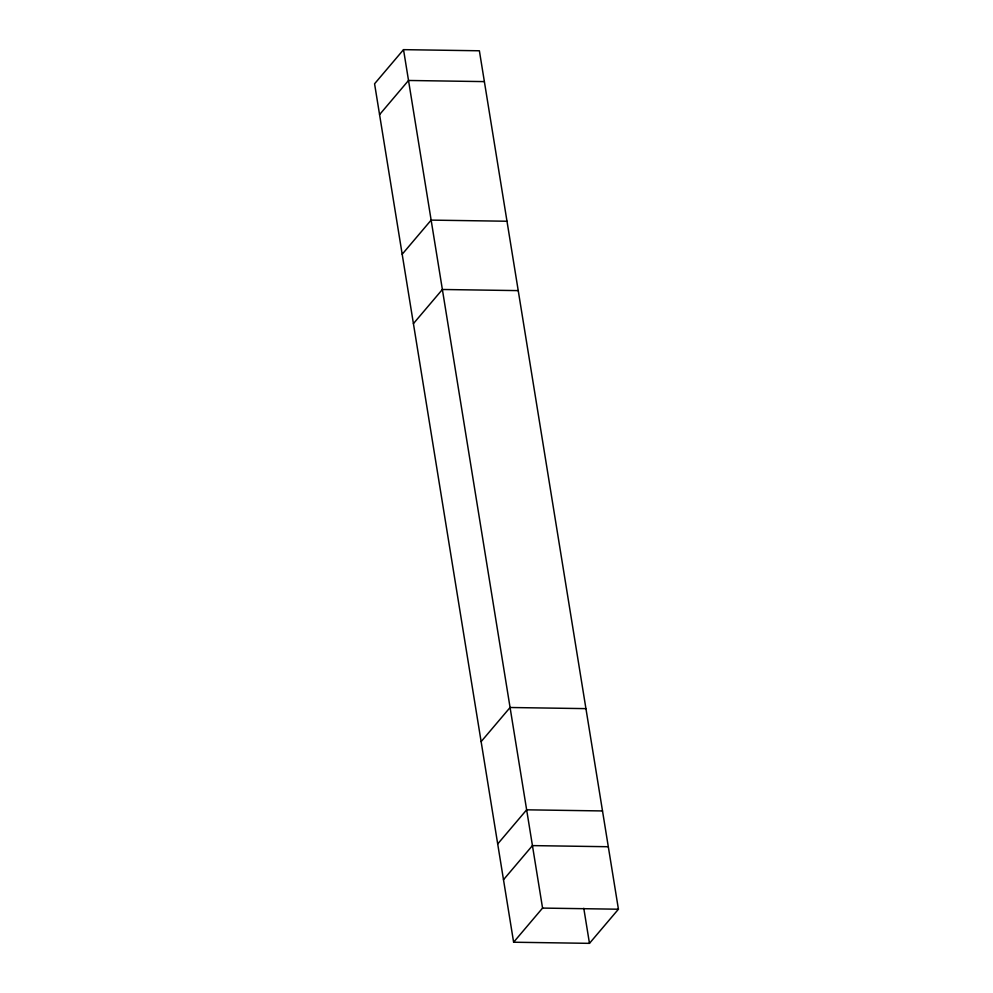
<?xml version="1.0" encoding="UTF-8"?>
<svg xmlns="http://www.w3.org/2000/svg" width="993" height="993" viewBox="0 0 993 993"><rect width="100%" height="100%" fill="white"/><g stroke="black" fill="none" stroke-linecap="round" stroke-linejoin="round"><path stroke-width="1.49" d="M403.53 49.65L374.572 83.784L513.617 942.22L589.47 943.35L618.428 909.216L479.383 50.78L403.53 49.65L542.563 908.086L513.617 942.22M379.574 114.605L408.52 80.47L484.385 81.612M402.19 254.245L431.136 220.111L507.001 221.24M413.423 323.619L442.381 289.484L518.234 290.614M481.121 741.634L510.079 707.5L585.932 708.63M497.692 843.951L526.65 809.816L602.503 810.946M503.488 879.736L532.447 845.602L608.299 846.731M542.563 908.086L618.428 909.216M583.785 908.297L589.47 943.35"/></g></svg>
